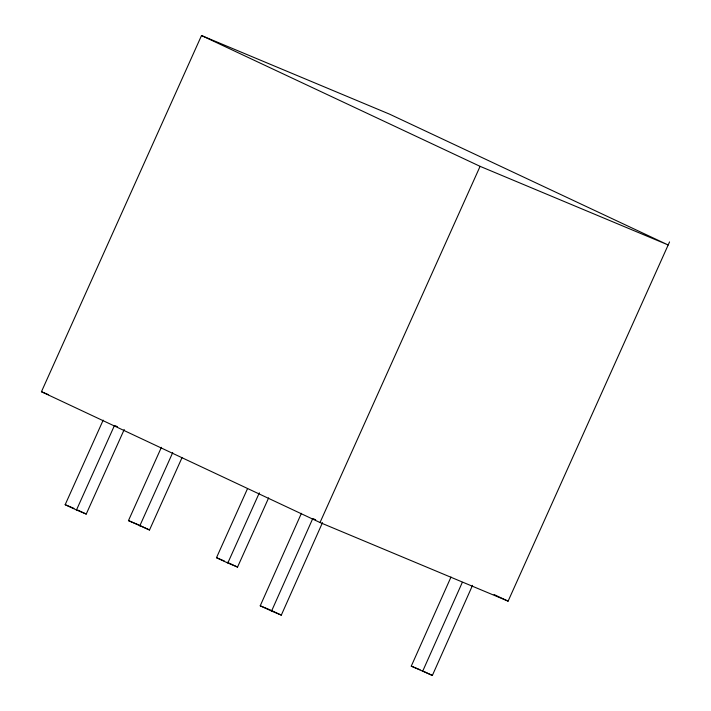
<?xml version="1.0" encoding="UTF-8"?>
<svg xmlns="http://www.w3.org/2000/svg" width="711" height="711" viewBox="0 0 711 711"><rect width="100%" height="100%" fill="white"/><g stroke="black" fill="none" stroke-linecap="round" stroke-linejoin="round"><path stroke-width="1.07" d="M322.501 522.621L281.307 615.131L271.566 611.06L260.226 605.816L301.411 513.315M271.566 611.06L312.76 518.55L315.684 519.768M472.539 585.331L432.359 675.45L411.269 666.145L451.005 577.03M422.583 671.451L462.319 582.345M669.558 241.9L508.107 601.15L320.021 522.523L41.442 391.725L201.515 35.55L389.592 114.169L668.18 244.975L480.094 166.347L201.515 35.55M124.221 429.524L86.227 514.071L76.486 510L65.172 504.694L103.175 420.148M76.486 510L114.48 425.454L117.404 426.68M182.007 457.688L149.514 529.997L128.46 520.612L161.406 447.308M139.774 525.918L172.72 452.614M268.634 497.904L237.545 567.085L227.804 563.014L216.491 557.7L247.579 488.528M227.804 563.014L259.337 492.83M320.021 522.523L480.094 166.347M411.269 666.145L420.068 669.744M260.226 605.816L269.016 609.416M41.442 391.725L48.597 394.712M128.46 520.612L138.21 524.682M216.491 557.7L224.285 560.961M65.172 504.694L73.944 508.356M494.074 594.556L508.107 601.15M227.173 562.214L237.545 567.085M139.152 525.127L149.514 529.997M423.872 671.468L432.359 675.45M77.748 510.089L86.227 514.071M269.993 609.816L281.307 615.131"/></g></svg>
